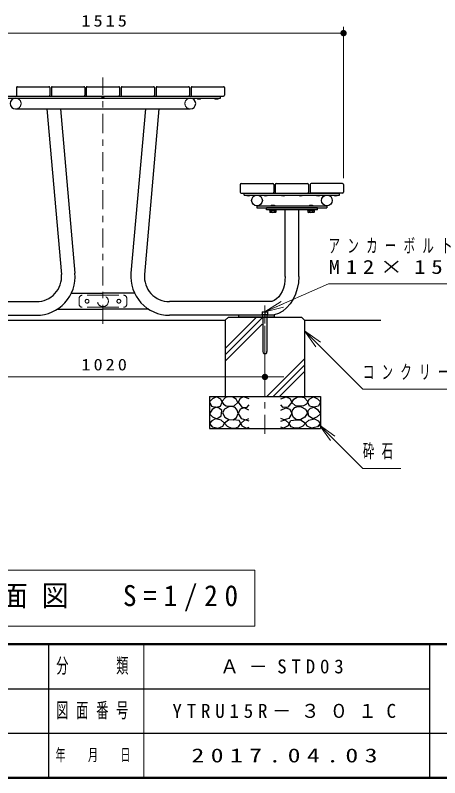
# Model space of a CAD drawing. Units: millimetres on the paper, scale 1:20. Extents: x -365 to 0, y -5 to 257.
# Drawn here: x -135.2 to -68.4, y 0 to 120 of the extents above; entities that cross this region are included whole.
import ezdxf

# ---------------------------------------------------------------- set-up
doc = ezdxf.new("R2010")
doc.units = ezdxf.units.MM
doc.linetypes.add('USER1', pattern=[4.5, 2.5, -2])
doc.linetypes.add('USER2', pattern=[6, 3, -1, 1, -1])
doc.layers.add('1_20', color=7, linetype='Continuous', lineweight=25)
doc.layers.add('LY_3', color=7, linetype='Continuous', lineweight=13)
doc.layers.add('LY_4', color=7, linetype='Continuous')
doc.styles.add('ＭＳ ゴシック', font='')
doc.styles.get('ＭＳ ゴシック').set_extended_font_data('MS Gothic')

# ---------------------------------------------------------------- blocks, each defined once
blk = doc.blocks.new('filled_dot')
at = {"color": 0, "linetype": 'Continuous', "lineweight": -2, "const_width": 1.25}
blk.add_lwpolyline([(-0.625, 0, 1), (0.625, 0, 1)], format="xyb", close=True, dxfattribs=at)

msp = doc.modelspace()

# ---------------------------------------------------------------- linework, layer by layer
at = {"layer": '1_20', "lineweight": 13}
for p, q in [((-83.559, 94.312), (-83.559, 118.141)), ((-159.309, 117.141), (-83.559, 117.141)), ((-106.659, 106.887), (-106.659, 106.912)), ((-105.959, 106.912), (-106.659, 106.912)), ((-105.959, 106.887), (-106.659, 106.887)), ((-105.959, 106.887), (-105.959, 106.912)), ((-103.909, 106.887), (-103.909, 106.912)), ((-103.209, 106.912), (-103.909, 106.912)), ((-103.209, 106.887), (-103.909, 106.887)), ((-103.209, 106.887), (-103.209, 106.912)), ((-98.909, 91.637), (-98.909, 91.662)), ((-98.209, 91.662), (-98.909, 91.662)), ((-98.209, 91.637), (-98.909, 91.637)), ((-98.209, 91.637), (-98.209, 91.662)), ((-96.159, 91.637), (-96.159, 91.662)), ((-95.459, 91.662), (-96.159, 91.662)), ((-95.459, 91.637), (-96.159, 91.637)), ((-95.459, 91.637), (-95.459, 91.662)), ((-93.409, 91.637), (-93.409, 91.662)), ((-92.709, 91.662), (-93.409, 91.662)), ((-92.709, 91.637), (-93.409, 91.637)), ((-92.709, 91.637), (-92.709, 91.662)), ((-90.659, 91.637), (-90.659, 91.662)), ((-89.959, 91.662), (-90.659, 91.662)), ((-89.959, 91.637), (-90.659, 91.637)), ((-89.959, 91.637), (-89.959, 91.662)), ((-87.909, 91.637), (-87.909, 91.662)), ((-87.909, 91.662), (-87.209, 91.662)), ((-87.909, 91.637), (-87.209, 91.637)), ((-87.209, 91.637), (-87.209, 91.662)), ((-85.159, 91.637), (-85.159, 91.662)), ((-85.159, 91.662), (-84.459, 91.662)), ((-85.159, 91.637), (-84.459, 91.637)), ((-84.459, 91.637), (-84.459, 91.662)), ((-95.934, 73.277), (-93.39, 74.943)), ((-95.934, 73.277), (-93.189, 74.486)), ((-92.987, 74.028), (-95.934, 73.277)), ((-102.184, 67.537), (-97.259, 72.462)), ((-102.184, 66.547), (-96.384, 72.347)), ((-102.184, 65.557), (-96.384, 71.357)), ((-95.934, 70.452), (-95.934, 62.052)), ((-87.916, 67.815), (-89.684, 70.29)), ((-89.684, 70.29), (-87.209, 68.522)), ((-89.684, 70.29), (-87.563, 68.169)), ((-95.617, 59.962), (-89.684, 65.895)), ((-94.627, 59.962), (-89.684, 64.905)), ((-93.637, 59.962), (-89.684, 63.915)), ((-92.934, 63.052), (-149.934, 63.052)), ((-85.635, 53.048), (-87.403, 55.523)), ((-87.403, 55.523), (-84.928, 53.756)), ((-87.403, 55.523), (-85.282, 53.402)), ((-97.534, 32.651), (-145.334, 32.651)), ((-97.534, 23.851), (-97.534, 32.651)), ((-145.334, 23.851), (-97.534, 23.851))]:
    msp.add_line(p, q, dxfattribs=at)
at = {"layer": '1_20', "linetype": 'USER2', "lineweight": 13}
for p, q in [((-121.434, 71.422), (-121.434, 110.173)), ((-95.935, 54.093), (-95.935, 74.287))]:
    msp.add_line(p, q, dxfattribs=at)
at = {"layer": '1_20', "color": 70}
for p, q in [((-135.059, 108.562), (-135.059, 107.362)), ((-134.909, 108.712), (-129.959, 108.712)), ((-129.809, 108.562), (-129.809, 107.362)), ((-129.559, 108.562), (-129.559, 107.362)), ((-129.409, 108.712), (-124.459, 108.712)), ((-124.309, 108.562), (-124.309, 107.362)), ((-124.059, 108.562), (-124.059, 107.362)), ((-123.909, 108.712), (-118.959, 108.712)), ((-118.809, 108.562), (-118.809, 107.362)), ((-118.559, 108.562), (-118.559, 107.362)), ((-118.409, 108.712), (-113.459, 108.712)), ((-113.309, 108.562), (-113.309, 107.362)), ((-113.059, 108.562), (-113.059, 107.362)), ((-112.909, 108.712), (-107.959, 108.712)), ((-107.809, 108.562), (-107.809, 107.362)), ((-107.559, 108.562), (-107.559, 107.362)), ((-107.409, 108.712), (-102.459, 108.712)), ((-102.309, 108.562), (-102.309, 107.362)), ((-134.909, 107.212), (-129.959, 107.212)), ((-129.409, 107.212), (-124.459, 107.212)), ((-123.909, 107.212), (-118.959, 107.212)), ((-118.409, 107.212), (-113.459, 107.212)), ((-112.909, 107.212), (-107.959, 107.212)), ((-107.409, 107.212), (-102.459, 107.212)), ((-99.809, 93.312), (-99.809, 92.112)), ((-99.659, 93.462), (-94.709, 93.462)), ((-94.559, 93.312), (-94.559, 92.112)), ((-94.309, 93.312), (-94.309, 92.112)), ((-94.159, 93.462), (-89.209, 93.462)), ((-89.059, 93.312), (-89.059, 92.112)), ((-88.809, 93.312), (-88.809, 92.112)), ((-83.709, 93.462), (-88.659, 93.462)), ((-83.559, 93.312), (-83.559, 92.112)), ((-99.659, 91.962), (-94.709, 91.962)), ((-94.159, 91.962), (-89.209, 91.962)), ((-83.709, 91.962), (-88.659, 91.962))]:
    msp.add_line(p, q, dxfattribs=at)
at = {"layer": '1_20', "color": 4}
for p, q in [((-139.934, 107.212), (-102.934, 107.212)), ((-139.934, 106.912), (-102.934, 106.912)), ((-102.934, 106.912), (-102.934, 107.212)), ((-135.184, 105.212), (-107.684, 105.212)), ((-99.184, 91.662), (-99.184, 91.962)), ((-99.184, 91.962), (-84.184, 91.962)), ((-99.184, 91.662), (-84.184, 91.662)), ((-84.184, 91.662), (-84.184, 91.962)), ((-97.184, 89.962), (-86.184, 89.962)), ((-97.184, 89.962), (-97.184, 89.662)), ((-97.184, 89.662), (-86.184, 89.662)), ((-86.184, 89.962), (-86.184, 89.662))]:
    msp.add_line(p, q, dxfattribs=at)
at = {"layer": '1_20'}
for p, q in [((-121.634, 107.012), (-121.665, 106.912)), ((-121.234, 107.012), (-121.634, 107.012)), ((-121.234, 107.012), (-121.203, 106.912)), ((-94.934, 90.062), (-94.434, 90.062)), ((-94.934, 90.062), (-94.934, 89.962)), ((-94.434, 90.062), (-94.434, 89.962)), ((-88.934, 90.062), (-88.434, 90.062)), ((-88.934, 90.062), (-88.934, 89.962)), ((-88.434, 90.062), (-88.434, 89.962)), ((-95.209, 89.362), (-95.209, 89.262)), ((-95.209, 89.362), (-94.159, 89.362)), ((-95.209, 89.262), (-94.159, 89.262)), ((-95.175, 89.262), (-95.175, 88.987)), ((-95.175, 88.987), (-95.097, 88.942)), ((-94.272, 88.942), (-95.097, 88.942)), ((-94.93, 89.262), (-94.93, 88.987)), ((-94.439, 89.262), (-94.439, 88.987)), ((-94.193, 88.987), (-94.272, 88.942)), ((-94.193, 89.262), (-94.193, 88.987)), ((-94.159, 89.262), (-94.159, 89.362)), ((-89.209, 89.362), (-89.209, 89.262)), ((-89.209, 89.362), (-88.159, 89.362)), ((-89.209, 89.262), (-88.159, 89.262)), ((-89.175, 89.262), (-89.175, 88.987)), ((-89.175, 88.987), (-89.097, 88.942)), ((-88.272, 88.942), (-89.097, 88.942)), ((-88.93, 89.262), (-88.93, 88.987)), ((-88.439, 89.262), (-88.439, 88.987)), ((-88.193, 88.987), (-88.272, 88.942)), ((-88.193, 89.262), (-88.193, 88.987)), ((-88.159, 89.262), (-88.159, 89.362)), ((-96.359, 73.277), (-95.509, 73.277)), ((-96.359, 73.277), (-96.359, 72.877)), ((-95.934, 73.277), (-95.934, 72.877)), ((-95.509, 73.277), (-95.509, 72.877)), ((-101.684, 72.462), (-102.184, 71.962)), ((-101.684, 72.462), (-90.184, 72.462)), ((-96.459, 72.877), (-96.459, 72.762)), ((-96.459, 72.877), (-95.409, 72.877)), ((-96.252, 72.462), (-96.252, 67.029)), ((-95.617, 72.462), (-95.617, 67.029)), ((-95.409, 72.877), (-95.409, 72.762)), ((-90.184, 72.462), (-89.684, 71.962)), ((-140.684, 71.962), (-102.184, 71.962)), ((-102.184, 71.962), (-102.184, 59.962)), ((-89.684, 71.962), (-89.684, 59.962)), ((-89.684, 71.962), (-77.689, 71.962)), ((-104.684, 59.962), (-87.184, 59.962)), ((-104.684, 59.962), (-104.684, 54.962)), ((-87.184, 59.962), (-87.184, 54.962)), ((-104.684, 54.962), (-87.184, 54.962))]:
    msp.add_line(p, q, dxfattribs=at)
at = {"layer": '1_20', "linetype": 'USER1', "lineweight": 13}
for p, q in [((-121.634, 107.012), (-121.234, 107.012)), ((-121.434, 75.912), (-124.684, 75.912)), ((-121.434, 75.912), (-118.184, 75.912)), ((-125.184, 75.412), (-125.184, 74.512)), ((-117.684, 75.412), (-117.684, 74.512)), ((-121.434, 74.012), (-124.684, 74.012)), ((-121.434, 74.012), (-118.184, 74.012))]:
    msp.add_line(p, q, dxfattribs=at)
at = {"layer": '1_20', "color": 2}
for p, q in [((-130.251, 105.212), (-127.973, 79.172)), ((-128.108, 105.212), (-125.846, 79.358)), ((-114.76, 105.212), (-117.022, 79.358)), ((-112.617, 105.212), (-114.895, 79.172)), ((-87.684, 89.662), (-95.684, 89.662)), ((-95.684, 89.362), (-95.684, 89.662)), ((-87.684, 89.362), (-95.684, 89.362)), ((-92.752, 78.829), (-92.752, 89.362)), ((-90.617, 78.829), (-90.617, 89.362)), ((-87.684, 89.362), (-87.684, 89.662)), ((-126.417, 76.212), (-121.434, 76.212)), ((-116.452, 76.212), (-121.434, 76.212)), ((-147.649, 74.897), (-131.891, 74.897)), ((-95.22, 74.897), (-110.978, 74.897)), ((-128.631, 73.712), (-121.434, 73.712)), ((-114.237, 73.712), (-121.434, 73.712)), ((-148.434, 72.762), (-131.891, 72.762)), ((-94.434, 72.762), (-110.978, 72.762)), ((-100.056, 72.462), (-100.056, 72.762)), ((-94.434, 72.462), (-100.056, 72.462)), ((-94.434, 72.462), (-94.434, 72.762))]:
    msp.add_line(p, q, dxfattribs=at)
at = {"layer": '1_20', "color": 2, "linetype": 'USER2', "lineweight": 13}
msp.add_line((-95.934, 71.452), (-95.934, 73.94), dxfattribs=at)
at = {"layer": '1_20', "color": 2, "linetype": 'USER1', "lineweight": 13}
for p, q in [((-96.309, 72.462), (-96.309, 72.762)), ((-95.559, 72.462), (-95.559, 72.762))]:
    msp.add_line(p, q, dxfattribs=at)
at = {"layer": '1_20', "color": 2}
for points in [[(-90.617, 78.829), (-90.673, 77.88), (-90.842, 76.954), (-91.118, 76.074), (-91.496, 75.263), (-91.965, 74.539), (-92.514, 73.92), (-93.13, 73.423), (-93.797, 73.059), (-94.5, 72.836), (-95.22, 72.762)], [(-92.752, 78.829), (-92.782, 78.214), (-92.873, 77.614), (-93.021, 77.044), (-93.223, 76.518), (-93.475, 76.048), (-93.769, 75.648), (-94.099, 75.325), (-94.457, 75.089), (-94.834, 74.945), (-95.22, 74.897)]]:
    msp.add_lwpolyline(points, dxfattribs=at)
at = {"layer": '1_20', "lineweight": 13}
for points in [[(-95.934, 73.277), (-85.901, 77.695), (-61.901, 77.695)], [(-89.684, 70.29), (-80.516, 61.122), (-62.516, 61.122)], [(-87.403, 55.523), (-80.516, 48.636), (-74.516, 48.636)]]:
    msp.add_lwpolyline(points, dxfattribs=at)
at = {"layer": '1_20'}
for points in [[(-103.562, 59.932), (-104.195, 59.631), (-104.671, 59.155), (-104.37, 58.458), (-103.641, 58.316), (-102.944, 58.474), (-102.69, 59.06), (-102.881, 59.567)], [(-101.591, 59.936), (-102.118, 59.801), (-102.699, 59.166), (-102.469, 58.747), (-102.012, 58.51), (-101.496, 58.436), (-100.753, 58.504), (-100.185, 59.044), (-100.469, 59.544), (-101.002, 59.855)], [(-90.278, 59.936), (-89.751, 59.801), (-89.17, 59.166), (-89.399, 58.747), (-89.857, 58.51), (-90.372, 58.436), (-91.116, 58.504), (-91.683, 59.044), (-91.4, 59.544), (-90.866, 59.855)], [(-88.307, 59.932), (-87.673, 59.631), (-87.198, 59.155), (-87.499, 58.458), (-88.227, 58.316), (-88.925, 58.474), (-89.178, 59.06), (-88.988, 59.567)], [(-103.689, 58.284), (-104.227, 57.936), (-104.671, 57.254), (-104.164, 56.795), (-103.498, 56.478), (-102.801, 56.922), (-102.722, 57.761), (-103.13, 58.124)], [(-102.226, 56.72), (-101.604, 56.375), (-100.928, 56.328), (-100.415, 56.689), (-100.172, 57.287), (-100.283, 57.825), (-100.631, 58.233), (-101.097, 58.398), (-101.631, 58.341), (-102.321, 57.973), (-102.618, 57.395)], [(-89.643, 56.72), (-90.264, 56.375), (-90.94, 56.328), (-91.453, 56.689), (-91.697, 57.287), (-91.585, 57.825), (-91.237, 58.233), (-90.771, 58.398), (-90.237, 58.341), (-89.548, 57.973), (-89.251, 57.395)], [(-88.18, 58.284), (-87.641, 57.936), (-87.198, 57.254), (-87.705, 56.795), (-88.37, 56.478), (-89.067, 56.922), (-89.146, 57.761), (-88.738, 58.124)], [(-103.729, 56.487), (-104.298, 56.168), (-104.636, 55.746), (-104.233, 55.18), (-103.29, 54.977), (-102.574, 55.296), (-102.301, 55.801), (-102.84, 56.256)], [(-88.139, 56.487), (-87.57, 56.168), (-87.232, 55.746), (-87.636, 55.18), (-88.579, 54.977), (-89.294, 55.296), (-89.567, 55.801), (-89.028, 56.256)], [(-100.874, 56.28), (-101.658, 56.24), (-102.32, 55.767), (-101.888, 55.307), (-101.199, 54.996), (-100.634, 54.988), (-100.09, 55.213), (-99.753, 55.74), (-100.009, 56.226)], [(-90.994, 56.28), (-90.21, 56.24), (-89.548, 55.767), (-89.981, 55.307), (-90.67, 54.996), (-91.235, 54.988), (-91.778, 55.213), (-92.116, 55.74), (-91.859, 56.226)]]:
    msp.add_lwpolyline(points, close=True, dxfattribs=at)
for points in [[(-98.434, 59.627), (-99.29, 59.943), (-99.828, 59.674), (-100.145, 59.072), (-99.559, 58.312), (-98.783, 58.248), (-98.434, 58.644)], [(-93.434, 59.627), (-92.579, 59.943), (-92.04, 59.674), (-91.723, 59.072), (-92.309, 58.312), (-93.086, 58.248), (-93.434, 58.644)], [(-98.45, 57.82), (-99.21, 58.217), (-99.844, 57.963), (-100.145, 57.314), (-99.702, 56.537), (-98.941, 56.3), (-98.45, 56.506)], [(-93.418, 57.82), (-92.658, 58.217), (-92.024, 57.963), (-91.723, 57.314), (-92.167, 56.537), (-92.927, 56.3), (-93.418, 56.506)], [(-98.434, 56.094), (-99.1, 56.3), (-99.749, 55.745), (-99.575, 55.349), (-98.846, 54.985), (-98.434, 55.143)], [(-93.434, 56.094), (-92.769, 56.3), (-92.119, 55.745), (-92.294, 55.349), (-93.022, 54.985), (-93.434, 55.143)]]:
    msp.add_lwpolyline(points, dxfattribs=at)
at = {"layer": '1_20', "color": 4}
for centre in [(-97.184, 90.812), (-86.184, 90.812)]:
    msp.add_circle(centre, 0.85, dxfattribs=at)
at = {"layer": '1_20', "linetype": 'USER1', "lineweight": 13}
for centre, radius in [((-121.434, 74.962), 0.85), ((-123.934, 74.962), 0.3), ((-118.934, 74.962), 0.3)]:
    msp.add_circle(centre, radius, dxfattribs=at)
at = {"layer": '1_20', "color": 2, "linetype": 'USER1', "lineweight": 13}
for centre in [(-123.934, 74.962), (-118.934, 74.962)]:
    msp.add_circle(centre, 0.3, dxfattribs=at)
at = {"layer": '1_20', "color": 70}
for centre, start, end in [((-134.909, 108.562), 90, 180), ((-129.959, 108.562), 0, 90), ((-129.409, 108.562), 90, 180), ((-124.459, 108.562), 0, 90), ((-123.909, 108.562), 90, 180), ((-118.959, 108.562), 0, 90), ((-118.409, 108.562), 90, 180), ((-113.459, 108.562), 0, 90), ((-112.909, 108.562), 90, 180), ((-107.959, 108.562), 0, 90), ((-107.409, 108.562), 90, 180), ((-102.459, 108.562), 0, 90), ((-134.909, 107.362), 180, 270), ((-129.959, 107.362), 270, 0), ((-129.409, 107.362), 180, 270), ((-124.459, 107.362), 270, 0), ((-123.909, 107.362), 180, 270), ((-118.959, 107.362), 270, 0), ((-118.409, 107.362), 180, 270), ((-113.459, 107.362), 270, 0), ((-112.909, 107.362), 180, 270), ((-107.959, 107.362), 270, 0), ((-107.409, 107.362), 180, 270), ((-102.459, 107.362), 270, 0), ((-99.659, 93.312), 90, 180), ((-94.709, 93.312), 0, 90), ((-94.159, 93.312), 90, 180), ((-89.209, 93.312), 0, 90), ((-88.659, 93.312), 90, 180), ((-83.709, 93.312), 0, 90), ((-99.659, 92.112), 180, 270), ((-94.709, 92.112), 270, 0), ((-94.159, 92.112), 180, 270), ((-89.209, 92.112), 270, 0), ((-88.659, 92.112), 180, 270), ((-83.709, 92.112), 270, 0)]:
    msp.add_arc(centre, 0.15, start, end, dxfattribs=at)
at = {"layer": '1_20'}
for centre, radius, start, end in [((-135.184, 106.062), 0.85, 90, 270), ((-107.684, 106.062), 0.85, 270, 90), ((-95.052, 89.199), 0.245, 240.00001, 299.99999), ((-94.684, 89.631), 0.689, 249.136, 290.864), ((-94.316, 89.199), 0.245, 240.00001, 299.99999), ((-89.052, 89.199), 0.245, 240.00001, 299.99999), ((-88.684, 89.631), 0.689, 249.136, 290.864), ((-88.316, 89.199), 0.245, 240.00001, 299.99999), ((-95.935, 67.029), 0.318, 179.99998, 0.00001)]:
    msp.add_arc(centre, radius, start, end, dxfattribs=at)
at = {"layer": '1_20', "linetype": 'USER1', "lineweight": 13}
for centre, radius, start, end in [((-135.184, 106.062), 0.85, 270, 90), ((-107.684, 106.062), 0.85, 90, 270), ((-124.684, 75.412), 0.5, 90, 180), ((-118.184, 75.412), 0.5, 0, 90), ((-124.684, 74.512), 0.5, 180, 270), ((-118.184, 74.512), 0.5, 270, 0)]:
    msp.add_arc(centre, radius, start, end, dxfattribs=at)
at = {"layer": '1_20', "lineweight": 13}
for centre in [(-106.309, 107.189), (-103.559, 107.189), (-98.559, 91.939), (-95.809, 91.939), (-93.059, 91.939), (-90.309, 91.939), (-87.559, 91.939), (-84.809, 91.939)]:
    msp.add_arc(centre, 0.463, 220.86566, 319.13434, dxfattribs=at)
at = {"layer": '1_20', "color": 2}
for centre, radius, start, end in [((-131.891, 78.829), 6.067, 270, 5), ((-131.891, 78.829), 3.933, 270, 5), ((-110.978, 78.829), 6.067, 175, 270), ((-110.978, 78.829), 3.933, 175, 270)]:
    msp.add_arc(centre, radius, start, end, dxfattribs=at)
at = {"layer": 'LY_3', "lineweight": 50}
for p, q in [((-365, 21), (0, 21)), ((-365, 0), (0, 0))]:
    msp.add_line(p, q, dxfattribs=at)
at = {"layer": 'LY_3', "color": 211, "lineweight": 25}
for p, q in [((-130, 21), (-130, 0)), ((-70, 21), (-70, 0)), ((-182.5, 14), (-70, 14)), ((-237.5, 7), (0, 7))]:
    msp.add_line(p, q, dxfattribs=at)
at = {"layer": 'LY_3'}
msp.add_line((-115, 21), (-115, 0), dxfattribs=at)

# ---------------------------------------------------------------- block references
at = {"layer": '1_20', "lineweight": 13, "xscale": 0.4, "yscale": 0.4, "rotation": 180}
msp.add_blockref('filled_dot', (-83.559, 117.141), dxfattribs=at)
at = {"layer": '1_20', "lineweight": 13, "xscale": 0.4, "yscale": 0.4}
msp.add_blockref('filled_dot', (-95.934, 63.052), dxfattribs=at)

# ---------------------------------------------------------------- texts
at = {"layer": '1_20', "style": 'ＭＳ ゴシック'}
for s, insert, char_height, attachment_point in [('\\T1.33;\\W1.15;1515', (-121.013, 118.141), 1.833, 8), ('\\T1.64;\\W0.6;アンカーボルト', (-85.901, 83.645), 2.199, 4), ('\\T1.5;\\W1.2;M12×150L', (-85.901, 80.345), 2.199, 4), ('\\T1.33;\\W1.15;1020', (-121.013, 64.052), 1.833, 8), ('\\T1.64;\\W0.6;コンクリート', (-80.516, 63.772), 2.199, 4), ('\\T1.64;\\W0.6;砕石', (-80.516, 51.286), 2.199, 4), ('\\T1.5;\\W0.95;側面図\u3000S=1/20', (-143.934, 28.251), 3.299, 4)]:
    msp.add_mtext(s, dxfattribs=dict(at, insert=insert, char_height=char_height, attachment_point=attachment_point))
at = {"layer": 'LY_3', "color": 4, "attachment_point": 5, "style": 'ＭＳ ゴシック'}
for s, insert, char_height in [('\\T1.64;\\W0.6;分\u3000\u3000類', (-122.5, 17.5), 2.346), ('\\T1.64;\\W0.6;図面番号', (-122.5, 10.5), 2.346), ('\\T1.64;\\W0.6;年\u3000月\u3000日', (-122.5, 3.5), 1.906)]:
    msp.add_mtext(s, dxfattribs=dict(at, insert=insert, char_height=char_height))
at = {"layer": 'LY_4', "char_height": 2.199, "attachment_point": 4, "style": 'ＭＳ ゴシック'}
for s, insert in [('\\T1.5;Ａ－STD03', (-103, 17.5)), ('\\T1.5;YTRU15R－３０１C', (-110.5, 10.5)), ('\\T1.5;\\W1.35;2017.04.03', (-107.5, 3.5))]:
    msp.add_mtext(s, dxfattribs=dict(at, insert=insert))

doc.saveas('drawing.dxf')
